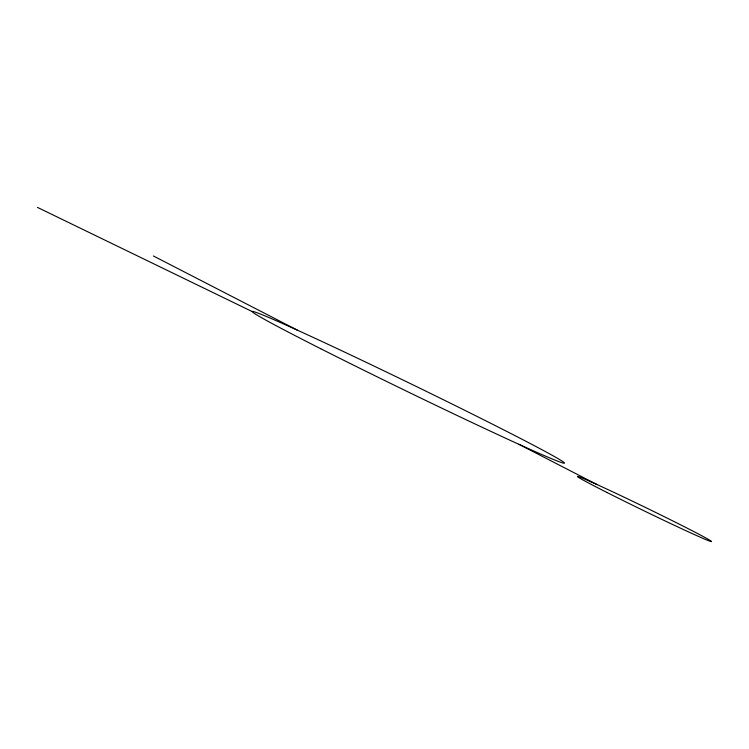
<?xml version="1.0" encoding="UTF-8"?>
<svg xmlns="http://www.w3.org/2000/svg" width="749" height="749" viewBox="0 0 749 749"><rect width="100%" height="100%" fill="white"/><g stroke="black" fill="none" stroke-linecap="round" stroke-linejoin="round"><path stroke-width="1.12" d="M37.45 207.389L251.814 311.387M153.405 255.971L297.372 330.15M518.935 444.316L597.037 484.556M320.797 348.762A173.787 4.251 25.9 0 0 564.128 463.238A173.787 4.251 25.9 0 0 339.55 349.708A173.787 4.251 25.9 0 0 320.797 348.762M607.074 492.533A74.507 1.816 25.9 0 0 711.391 541.611A74.507 1.816 25.9 0 0 615.116 492.945A74.507 1.816 25.9 0 0 607.074 492.533"/></g></svg>
